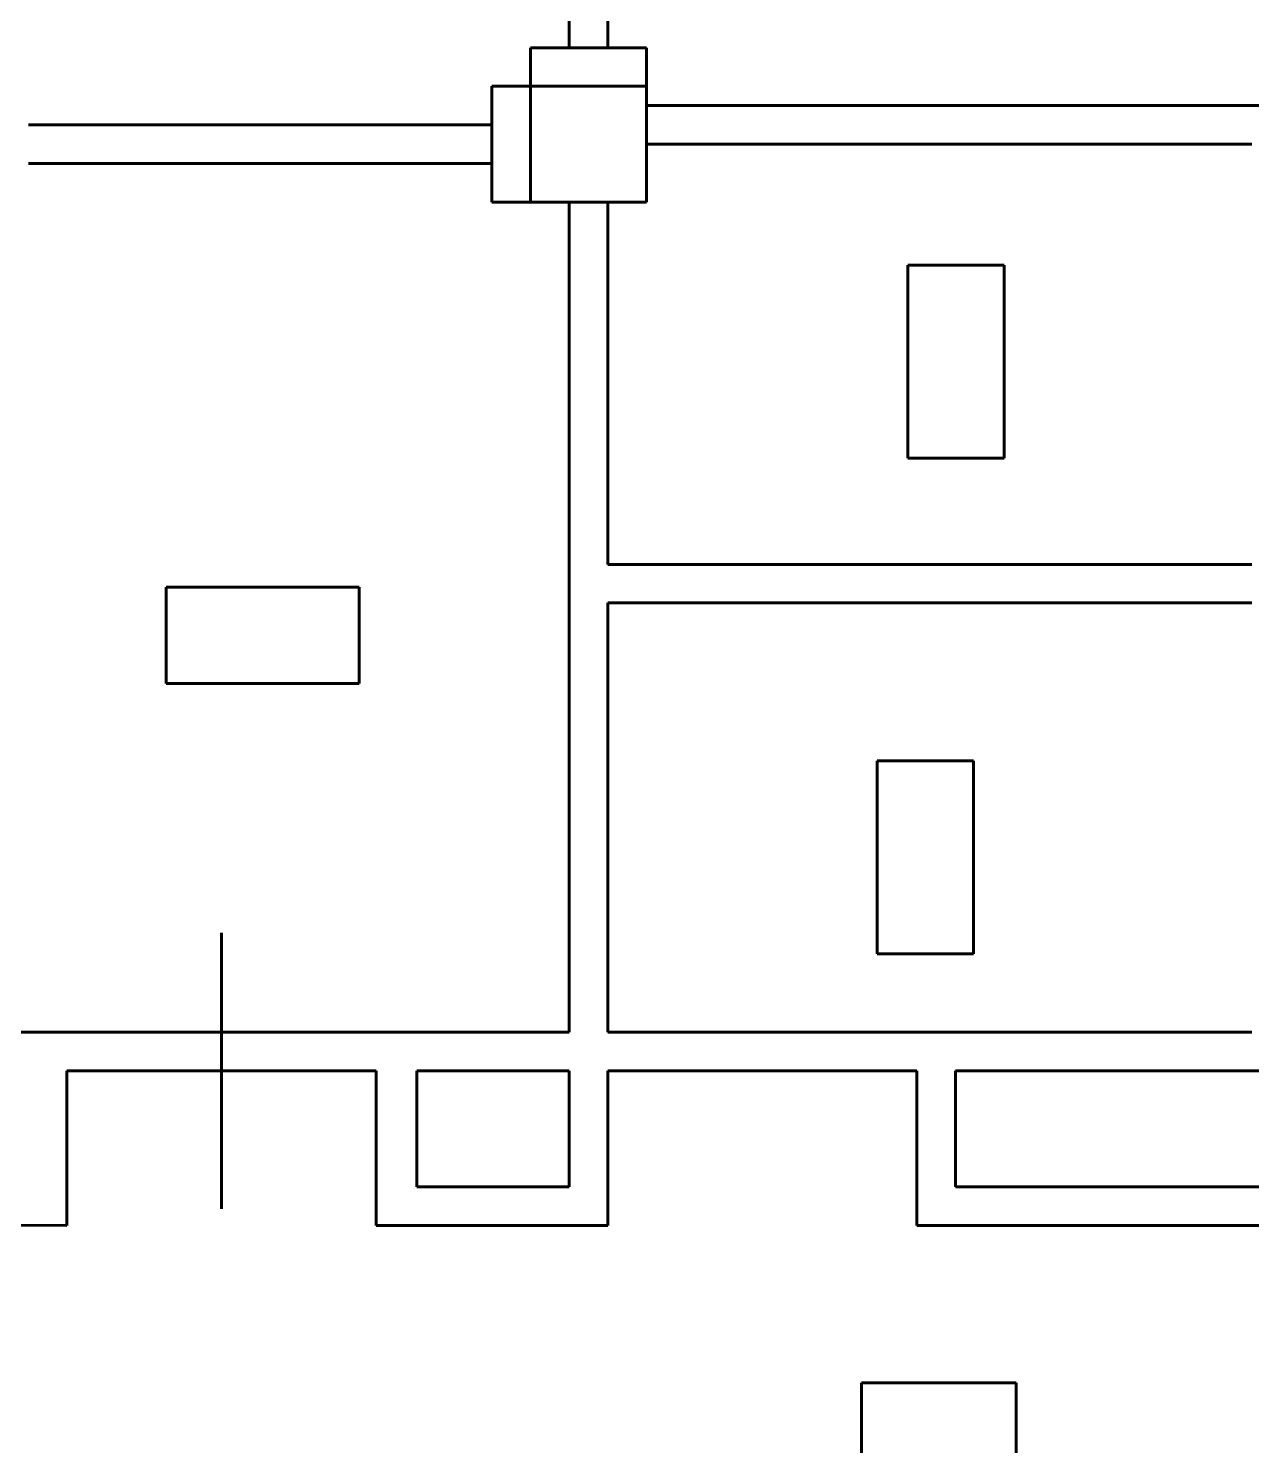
# Model space of a CAD drawing. Extents: x 0 to 297, y 0 to 292.
# Drawn here: x 191.35 to 207.18, y 97.5 to 115.86 of the extents above; entities that cross this region are included whole.
import ezdxf

# ---------------------------------------------------------------- set-up
doc = ezdxf.new("R2010")
doc.units = 0
doc.header["$MEASUREMENT"] = 0
doc.linetypes.add('K5LT_BASIC', pattern=[0])
doc.layers.add('Системный слой', color=7, linetype='Continuous')

# ---------------------------------------------------------------- blocks, each defined once
blk = doc.blocks.new('*U')
at = {"layer": 'Системный слой', "linetype": 'K5LT_BASIC', "lineweight": 60}
for p, q in [((199.35, 115.606), (197.85, 115.606)), ((197.85, 115.606), (197.85, 113.606)), ((199.35, 113.606), (199.35, 115.606)), ((197.85, 113.606), (199.35, 113.606)), ((203.982, 112.789), (202.732, 112.789)), ((202.732, 112.789), (202.732, 110.289)), ((203.982, 110.289), (203.982, 112.789)), ((202.732, 110.289), (203.982, 110.289)), ((195.634, 108.622), (193.134, 108.622)), ((193.134, 108.622), (193.134, 107.372)), ((195.634, 107.372), (195.634, 108.622)), ((193.134, 107.372), (195.634, 107.372)), ((203.585, 106.373), (202.335, 106.373)), ((202.335, 106.373), (202.335, 103.873)), ((203.585, 103.873), (203.585, 106.373)), ((202.335, 103.873), (203.585, 103.873)), ((204.134, 98.318), (202.134, 98.318)), ((202.134, 98.318), (202.134, 96.318)), ((204.134, 96.318), (204.134, 98.318))]:
    blk.add_line(p, q, dxfattribs=at)

msp = doc.modelspace()

# ---------------------------------------------------------------- linework, layer by layer
at = {"layer": 'Системный слой', "linetype": 'K5LT_BASIC', "lineweight": 60}
for p, q in [((198.35, 115.606), (198.35, 121.106)), ((198.85, 121.106), (198.85, 115.606)), ((197.85, 115.606), (199.35, 115.606)), ((197.85, 115.606), (197.85, 113.606)), ((199.35, 115.606), (198.35, 115.606)), ((199.35, 115.606), (199.35, 113.606)), ((199.35, 115.107), (199.35, 115.606)), ((199.35, 113.606), (199.35, 115.606)), ((197.35, 115.106), (197.35, 113.606)), ((197.35, 115.106), (199.35, 115.106)), ((199.35, 115.106), (199.35, 113.606)), ((199.35, 114.857), (213.35, 114.857)), ((191.35, 114.606), (197.35, 114.606)), ((199.35, 114.356), (207.184, 114.356)), ((197.35, 114.106), (191.35, 114.106)), ((197.35, 113.606), (199.35, 113.606)), ((199.35, 113.606), (197.85, 113.606)), ((198.6, 113.606), (197.85, 113.606)), ((198.35, 102.856), (198.35, 113.606)), ((198.85, 108.915), (198.85, 113.606)), ((198.85, 108.915), (207.184, 108.915)), ((198.85, 102.856), (198.85, 108.416)), ((198.85, 108.416), (207.184, 108.416)), ((193.85, 104.142), (193.85, 100.57)), ((191.85, 102.856), (190.6, 102.856)), ((191.85, 102.856), (198.35, 102.856)), ((198.85, 102.856), (207.184, 102.856)), ((191.85, 102.356), (191.85, 100.356)), ((195.85, 102.356), (191.85, 102.356)), ((195.85, 102.356), (195.85, 100.356)), ((196.38, 100.856), (196.38, 102.356)), ((198.35, 102.356), (196.38, 102.356)), ((198.35, 100.856), (198.35, 102.356)), ((198.85, 102.356), (198.85, 100.356)), ((202.85, 102.356), (198.85, 102.356)), ((202.85, 102.356), (202.85, 100.356)), ((203.35, 100.856), (203.35, 102.356)), ((203.35, 102.356), (213.85, 102.356)), ((196.38, 100.856), (198.35, 100.856)), ((198.35, 100.856), (196.38, 100.856)), ((203.35, 100.856), (215.35, 100.856)), ((215.35, 100.856), (203.35, 100.856)), ((187.85, 100.357), (191.85, 100.356)), ((198.85, 100.356), (195.85, 100.356)), ((215.85, 100.356), (202.85, 100.356))]:
    msp.add_line(p, q, dxfattribs=at)

# ---------------------------------------------------------------- block references
at = {"layer": 'Системный слой'}
msp.add_blockref('*U', (0, 0), dxfattribs=at)
msp.add_blockref('*U', (0, 0), dxfattribs=at)
msp.add_blockref('*U', (0, 0), dxfattribs=at)
msp.add_blockref('*U', (0, 0), dxfattribs=at)
msp.add_blockref('*U', (0, 0), dxfattribs=at)
msp.add_blockref('*U', (0, 0), dxfattribs=at)
msp.add_blockref('*U', (0, 0), dxfattribs=at)
msp.add_blockref('*U', (0, 0), dxfattribs=at)
msp.add_blockref('*U', (0, 0), dxfattribs=at)
msp.add_blockref('*U', (0, 0), dxfattribs=at)
msp.add_blockref('*U', (0, 0), dxfattribs=at)
msp.add_blockref('*U', (0, 0), dxfattribs=at)
msp.add_blockref('*U', (0, 0), dxfattribs=at)
msp.add_blockref('*U', (0, 0), dxfattribs=at)
msp.add_blockref('*U', (0, 0), dxfattribs=at)
msp.add_blockref('*U', (0, 0), dxfattribs=at)
msp.add_blockref('*U', (0, 0), dxfattribs=at)
msp.add_blockref('*U', (0, 0), dxfattribs=at)
msp.add_blockref('*U', (0, 0), dxfattribs=at)
msp.add_blockref('*U', (0, 0), dxfattribs=at)
msp.add_blockref('*U', (0, 0), dxfattribs=at)
msp.add_blockref('*U', (0, 0), dxfattribs=at)
msp.add_blockref('*U', (0, 0), dxfattribs=at)
msp.add_blockref('*U', (0, 0), dxfattribs=at)
msp.add_blockref('*U', (0, 0), dxfattribs=at)
msp.add_blockref('*U', (0, 0), dxfattribs=at)
msp.add_blockref('*U', (0, 0), dxfattribs=at)
msp.add_blockref('*U', (0, 0), dxfattribs=at)
msp.add_blockref('*U', (0, 0), dxfattribs=at)
msp.add_blockref('*U', (0, 0), dxfattribs=at)
msp.add_blockref('*U', (0, 0), dxfattribs=at)
msp.add_blockref('*U', (0, 0), dxfattribs=at)
msp.add_blockref('*U', (0, 0), dxfattribs=at)
msp.add_blockref('*U', (0, 0), dxfattribs=at)
msp.add_blockref('*U', (0, 0), dxfattribs=at)
msp.add_blockref('*U', (0, 0), dxfattribs=at)
msp.add_blockref('*U', (0, 0), dxfattribs=at)
msp.add_blockref('*U', (0, 0), dxfattribs=at)
msp.add_blockref('*U', (0, 0), dxfattribs=at)
msp.add_blockref('*U', (0, 0), dxfattribs=at)
msp.add_blockref('*U', (0, 0), dxfattribs=at)
msp.add_blockref('*U', (0, 0), dxfattribs=at)
msp.add_blockref('*U', (0, 0), dxfattribs=at)
msp.add_blockref('*U', (0, 0), dxfattribs=at)
msp.add_blockref('*U', (0, 0), dxfattribs=at)
msp.add_blockref('*U', (0, 0), dxfattribs=at)
msp.add_blockref('*U', (0, 0), dxfattribs=at)
msp.add_blockref('*U', (0, 0), dxfattribs=at)
msp.add_blockref('*U', (0, 0), dxfattribs=at)
msp.add_blockref('*U', (0, 0), dxfattribs=at)
msp.add_blockref('*U', (0, 0), dxfattribs=at)
msp.add_blockref('*U', (0, 0), dxfattribs=at)
msp.add_blockref('*U', (0, 0), dxfattribs=at)
msp.add_blockref('*U', (0, 0), dxfattribs=at)
msp.add_blockref('*U', (0, 0), dxfattribs=at)
msp.add_blockref('*U', (0, 0), dxfattribs=at)
msp.add_blockref('*U', (0, 0), dxfattribs=at)
msp.add_blockref('*U', (0, 0), dxfattribs=at)
msp.add_blockref('*U', (0, 0), dxfattribs=at)
msp.add_blockref('*U', (0, 0), dxfattribs=at)
msp.add_blockref('*U', (0, 0), dxfattribs=at)
msp.add_blockref('*U', (0, 0), dxfattribs=at)
msp.add_blockref('*U', (0, 0), dxfattribs=at)
msp.add_blockref('*U', (0, 0), dxfattribs=at)
msp.add_blockref('*U', (0, 0), dxfattribs=at)
msp.add_blockref('*U', (0, 0), dxfattribs=at)
msp.add_blockref('*U', (0, 0), dxfattribs=at)
msp.add_blockref('*U', (0, 0), dxfattribs=at)
msp.add_blockref('*U', (0, 0), dxfattribs=at)
msp.add_blockref('*U', (0, 0), dxfattribs=at)
msp.add_blockref('*U', (0, 0), dxfattribs=at)
msp.add_blockref('*U', (0, 0), dxfattribs=at)
msp.add_blockref('*U', (0, 0), dxfattribs=at)
msp.add_blockref('*U', (0, 0), dxfattribs=at)
msp.add_blockref('*U', (0, 0), dxfattribs=at)
msp.add_blockref('*U', (0, 0), dxfattribs=at)
msp.add_blockref('*U', (0, 0), dxfattribs=at)
msp.add_blockref('*U', (0, 0), dxfattribs=at)
msp.add_blockref('*U', (0, 0), dxfattribs=at)
msp.add_blockref('*U', (0, 0), dxfattribs=at)
msp.add_blockref('*U', (0, 0), dxfattribs=at)
msp.add_blockref('*U', (0, 0), dxfattribs=at)
msp.add_blockref('*U', (0, 0), dxfattribs=at)
msp.add_blockref('*U', (0, 0), dxfattribs=at)
msp.add_blockref('*U', (0, 0), dxfattribs=at)
msp.add_blockref('*U', (0, 0), dxfattribs=at)
msp.add_blockref('*U', (0, 0), dxfattribs=at)
msp.add_blockref('*U', (0, 0), dxfattribs=at)
msp.add_blockref('*U', (0, 0), dxfattribs=at)
msp.add_blockref('*U', (0, 0), dxfattribs=at)
msp.add_blockref('*U', (0, 0), dxfattribs=at)
msp.add_blockref('*U', (0, 0), dxfattribs=at)
msp.add_blockref('*U', (0, 0), dxfattribs=at)
msp.add_blockref('*U', (0, 0), dxfattribs=at)
msp.add_blockref('*U', (0, 0), dxfattribs=at)
msp.add_blockref('*U', (0, 0), dxfattribs=at)
msp.add_blockref('*U', (0, 0), dxfattribs=at)
msp.add_blockref('*U', (0, 0), dxfattribs=at)
msp.add_blockref('*U', (0, 0), dxfattribs=at)
msp.add_blockref('*U', (0, 0), dxfattribs=at)
msp.add_blockref('*U', (0, 0), dxfattribs=at)
msp.add_blockref('*U', (0, 0), dxfattribs=at)
msp.add_blockref('*U', (0, 0), dxfattribs=at)
msp.add_blockref('*U', (0, 0), dxfattribs=at)
msp.add_blockref('*U', (0, 0), dxfattribs=at)
msp.add_blockref('*U', (0, 0), dxfattribs=at)
msp.add_blockref('*U', (0, 0), dxfattribs=at)
msp.add_blockref('*U', (0, 0), dxfattribs=at)
msp.add_blockref('*U', (0, 0), dxfattribs=at)
msp.add_blockref('*U', (0, 0), dxfattribs=at)
msp.add_blockref('*U', (0, 0), dxfattribs=at)
msp.add_blockref('*U', (0, 0), dxfattribs=at)
msp.add_blockref('*U', (0, 0), dxfattribs=at)
msp.add_blockref('*U', (0, 0), dxfattribs=at)
msp.add_blockref('*U', (0, 0), dxfattribs=at)
msp.add_blockref('*U', (0, 0), dxfattribs=at)
msp.add_blockref('*U', (0, 0), dxfattribs=at)
msp.add_blockref('*U', (0, 0), dxfattribs=at)
msp.add_blockref('*U', (0, 0), dxfattribs=at)
msp.add_blockref('*U', (0, 0), dxfattribs=at)
msp.add_blockref('*U', (0, 0), dxfattribs=at)
msp.add_blockref('*U', (0, 0), dxfattribs=at)
msp.add_blockref('*U', (0, 0), dxfattribs=at)
msp.add_blockref('*U', (0, 0), dxfattribs=at)
msp.add_blockref('*U', (0, 0), dxfattribs=at)
msp.add_blockref('*U', (0, 0), dxfattribs=at)
msp.add_blockref('*U', (0, 0), dxfattribs=at)
msp.add_blockref('*U', (0, 0), dxfattribs=at)
msp.add_blockref('*U', (0, 0), dxfattribs=at)
msp.add_blockref('*U', (0, 0), dxfattribs=at)
msp.add_blockref('*U', (0, 0), dxfattribs=at)
msp.add_blockref('*U', (0, 0), dxfattribs=at)
msp.add_blockref('*U', (0, 0), dxfattribs=at)
msp.add_blockref('*U', (0, 0), dxfattribs=at)
msp.add_blockref('*U', (0, 0), dxfattribs=at)
msp.add_blockref('*U', (0, 0), dxfattribs=at)
msp.add_blockref('*U', (0, 0), dxfattribs=at)
msp.add_blockref('*U', (0, 0), dxfattribs=at)
msp.add_blockref('*U', (0, 0), dxfattribs=at)
msp.add_blockref('*U', (0, 0), dxfattribs=at)
msp.add_blockref('*U', (0, 0), dxfattribs=at)
msp.add_blockref('*U', (0, 0), dxfattribs=at)
msp.add_blockref('*U', (0, 0), dxfattribs=at)
msp.add_blockref('*U', (0, 0), dxfattribs=at)
msp.add_blockref('*U', (0, 0), dxfattribs=at)
msp.add_blockref('*U', (0, 0), dxfattribs=at)
msp.add_blockref('*U', (0, 0), dxfattribs=at)
msp.add_blockref('*U', (0, 0), dxfattribs=at)
msp.add_blockref('*U', (0, 0), dxfattribs=at)
msp.add_blockref('*U', (0, 0), dxfattribs=at)
msp.add_blockref('*U', (0, 0), dxfattribs=at)
msp.add_blockref('*U', (0, 0), dxfattribs=at)
msp.add_blockref('*U', (0, 0), dxfattribs=at)
msp.add_blockref('*U', (0, 0), dxfattribs=at)
msp.add_blockref('*U', (0, 0), dxfattribs=at)
msp.add_blockref('*U', (0, 0), dxfattribs=at)
msp.add_blockref('*U', (0, 0), dxfattribs=at)
msp.add_blockref('*U', (0, 0), dxfattribs=at)
msp.add_blockref('*U', (0, 0), dxfattribs=at)
msp.add_blockref('*U', (0, 0), dxfattribs=at)
msp.add_blockref('*U', (0, 0), dxfattribs=at)
msp.add_blockref('*U', (0, 0), dxfattribs=at)
msp.add_blockref('*U', (0, 0), dxfattribs=at)
msp.add_blockref('*U', (0, 0), dxfattribs=at)
msp.add_blockref('*U', (0, 0), dxfattribs=at)
msp.add_blockref('*U', (0, 0), dxfattribs=at)
msp.add_blockref('*U', (0, 0), dxfattribs=at)
msp.add_blockref('*U', (0, 0), dxfattribs=at)
msp.add_blockref('*U', (0, 0), dxfattribs=at)
msp.add_blockref('*U', (0, 0), dxfattribs=at)
msp.add_blockref('*U', (0, 0), dxfattribs=at)
msp.add_blockref('*U', (0, 0), dxfattribs=at)
msp.add_blockref('*U', (0, 0), dxfattribs=at)
msp.add_blockref('*U', (0, 0), dxfattribs=at)
msp.add_blockref('*U', (0, 0), dxfattribs=at)
msp.add_blockref('*U', (0, 0), dxfattribs=at)
msp.add_blockref('*U', (0, 0), dxfattribs=at)
msp.add_blockref('*U', (0, 0), dxfattribs=at)
msp.add_blockref('*U', (0, 0), dxfattribs=at)
msp.add_blockref('*U', (0, 0), dxfattribs=at)
msp.add_blockref('*U', (0, 0), dxfattribs=at)
msp.add_blockref('*U', (0, 0), dxfattribs=at)
msp.add_blockref('*U', (0, 0), dxfattribs=at)
msp.add_blockref('*U', (0, 0), dxfattribs=at)
msp.add_blockref('*U', (0, 0), dxfattribs=at)
msp.add_blockref('*U', (0, 0), dxfattribs=at)
msp.add_blockref('*U', (0, 0), dxfattribs=at)
msp.add_blockref('*U', (0, 0), dxfattribs=at)
msp.add_blockref('*U', (0, 0), dxfattribs=at)
msp.add_blockref('*U', (0, 0), dxfattribs=at)
msp.add_blockref('*U', (0, 0), dxfattribs=at)
msp.add_blockref('*U', (0, 0), dxfattribs=at)
msp.add_blockref('*U', (0, 0), dxfattribs=at)
msp.add_blockref('*U', (0, 0), dxfattribs=at)
msp.add_blockref('*U', (0, 0), dxfattribs=at)
msp.add_blockref('*U', (0, 0), dxfattribs=at)
msp.add_blockref('*U', (0, 0), dxfattribs=at)
msp.add_blockref('*U', (0, 0), dxfattribs=at)
msp.add_blockref('*U', (0, 0), dxfattribs=at)
msp.add_blockref('*U', (0, 0), dxfattribs=at)
msp.add_blockref('*U', (0, 0), dxfattribs=at)
msp.add_blockref('*U', (0, 0), dxfattribs=at)
msp.add_blockref('*U', (0, 0), dxfattribs=at)
msp.add_blockref('*U', (0, 0), dxfattribs=at)
msp.add_blockref('*U', (0, 0), dxfattribs=at)
msp.add_blockref('*U', (0, 0), dxfattribs=at)
msp.add_blockref('*U', (0, 0), dxfattribs=at)
msp.add_blockref('*U', (0, 0), dxfattribs=at)
msp.add_blockref('*U', (0, 0), dxfattribs=at)
msp.add_blockref('*U', (0, 0), dxfattribs=at)
msp.add_blockref('*U', (0, 0), dxfattribs=at)
msp.add_blockref('*U', (0, 0), dxfattribs=at)
msp.add_blockref('*U', (0, 0), dxfattribs=at)
msp.add_blockref('*U', (0, 0), dxfattribs=at)
msp.add_blockref('*U', (0, 0), dxfattribs=at)
msp.add_blockref('*U', (0, 0), dxfattribs=at)
msp.add_blockref('*U', (0, 0), dxfattribs=at)
msp.add_blockref('*U', (0, 0), dxfattribs=at)
msp.add_blockref('*U', (0, 0), dxfattribs=at)
msp.add_blockref('*U', (0, 0), dxfattribs=at)
msp.add_blockref('*U', (0, 0), dxfattribs=at)
msp.add_blockref('*U', (0, 0), dxfattribs=at)
msp.add_blockref('*U', (0, 0), dxfattribs=at)
msp.add_blockref('*U', (0, 0), dxfattribs=at)
msp.add_blockref('*U', (0, 0), dxfattribs=at)
msp.add_blockref('*U', (0, 0), dxfattribs=at)
msp.add_blockref('*U', (0, 0), dxfattribs=at)
msp.add_blockref('*U', (0, 0), dxfattribs=at)
msp.add_blockref('*U', (0, 0), dxfattribs=at)
msp.add_blockref('*U', (0, 0), dxfattribs=at)
msp.add_blockref('*U', (0, 0), dxfattribs=at)
msp.add_blockref('*U', (0, 0), dxfattribs=at)
msp.add_blockref('*U', (0, 0), dxfattribs=at)
msp.add_blockref('*U', (0, 0), dxfattribs=at)
msp.add_blockref('*U', (0, 0), dxfattribs=at)
msp.add_blockref('*U', (0, 0), dxfattribs=at)
msp.add_blockref('*U', (0, 0), dxfattribs=at)
msp.add_blockref('*U', (0, 0), dxfattribs=at)
msp.add_blockref('*U', (0, 0), dxfattribs=at)
msp.add_blockref('*U', (0, 0), dxfattribs=at)
msp.add_blockref('*U', (0, 0), dxfattribs=at)
msp.add_blockref('*U', (0, 0), dxfattribs=at)
msp.add_blockref('*U', (0, 0), dxfattribs=at)
msp.add_blockref('*U', (0, 0), dxfattribs=at)
msp.add_blockref('*U', (0, 0), dxfattribs=at)
msp.add_blockref('*U', (0, 0), dxfattribs=at)
msp.add_blockref('*U', (0, 0), dxfattribs=at)
msp.add_blockref('*U', (0, 0), dxfattribs=at)
msp.add_blockref('*U', (0, 0), dxfattribs=at)
msp.add_blockref('*U', (0, 0), dxfattribs=at)
msp.add_blockref('*U', (0, 0), dxfattribs=at)
msp.add_blockref('*U', (0, 0), dxfattribs=at)
msp.add_blockref('*U', (0, 0), dxfattribs=at)
msp.add_blockref('*U', (0, 0), dxfattribs=at)
msp.add_blockref('*U', (0, 0), dxfattribs=at)
msp.add_blockref('*U', (0, 0), dxfattribs=at)
msp.add_blockref('*U', (0, 0), dxfattribs=at)
msp.add_blockref('*U', (0, 0), dxfattribs=at)
msp.add_blockref('*U', (0, 0), dxfattribs=at)
msp.add_blockref('*U', (0, 0), dxfattribs=at)
msp.add_blockref('*U', (0, 0), dxfattribs=at)
msp.add_blockref('*U', (0, 0), dxfattribs=at)
msp.add_blockref('*U', (0, 0), dxfattribs=at)
msp.add_blockref('*U', (0, 0), dxfattribs=at)
msp.add_blockref('*U', (0, 0), dxfattribs=at)
msp.add_blockref('*U', (0, 0), dxfattribs=at)
msp.add_blockref('*U', (0, 0), dxfattribs=at)
msp.add_blockref('*U', (0, 0), dxfattribs=at)
msp.add_blockref('*U', (0, 0), dxfattribs=at)
msp.add_blockref('*U', (0, 0), dxfattribs=at)
msp.add_blockref('*U', (0, 0), dxfattribs=at)
msp.add_blockref('*U', (0, 0), dxfattribs=at)
msp.add_blockref('*U', (0, 0), dxfattribs=at)
msp.add_blockref('*U', (0, 0), dxfattribs=at)
msp.add_blockref('*U', (0, 0), dxfattribs=at)
msp.add_blockref('*U', (0, 0), dxfattribs=at)
msp.add_blockref('*U', (0, 0), dxfattribs=at)
msp.add_blockref('*U', (0, 0), dxfattribs=at)
msp.add_blockref('*U', (0, 0), dxfattribs=at)
msp.add_blockref('*U', (0, 0), dxfattribs=at)
msp.add_blockref('*U', (0, 0), dxfattribs=at)
msp.add_blockref('*U', (0, 0), dxfattribs=at)
msp.add_blockref('*U', (0, 0), dxfattribs=at)
msp.add_blockref('*U', (0, 0), dxfattribs=at)
msp.add_blockref('*U', (0, 0), dxfattribs=at)
msp.add_blockref('*U', (0, 0), dxfattribs=at)
msp.add_blockref('*U', (0, 0), dxfattribs=at)
msp.add_blockref('*U', (0, 0), dxfattribs=at)
msp.add_blockref('*U', (0, 0), dxfattribs=at)
msp.add_blockref('*U', (0, 0), dxfattribs=at)
msp.add_blockref('*U', (0, 0), dxfattribs=at)
msp.add_blockref('*U', (0, 0), dxfattribs=at)
msp.add_blockref('*U', (0, 0), dxfattribs=at)
msp.add_blockref('*U', (0, 0), dxfattribs=at)
msp.add_blockref('*U', (0, 0), dxfattribs=at)
msp.add_blockref('*U', (0, 0), dxfattribs=at)
msp.add_blockref('*U', (0, 0), dxfattribs=at)
msp.add_blockref('*U', (0, 0), dxfattribs=at)
msp.add_blockref('*U', (0, 0), dxfattribs=at)
msp.add_blockref('*U', (0, 0), dxfattribs=at)
msp.add_blockref('*U', (0, 0), dxfattribs=at)
msp.add_blockref('*U', (0, 0), dxfattribs=at)
msp.add_blockref('*U', (0, 0), dxfattribs=at)
msp.add_blockref('*U', (0, 0), dxfattribs=at)
msp.add_blockref('*U', (0, 0), dxfattribs=at)

doc.saveas('drawing.dxf')
